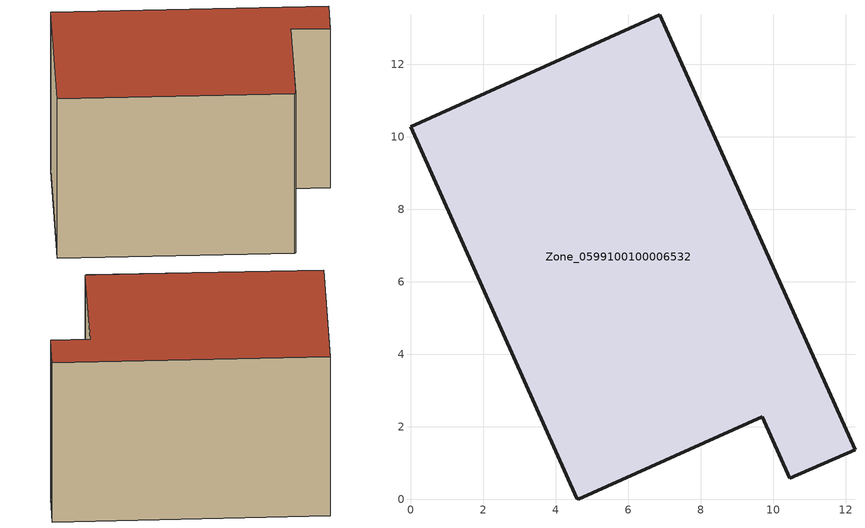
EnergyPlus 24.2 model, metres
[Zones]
Zone_0599100100006532
 floor ground (C_G): 4.63,0 4.58,0.03 0,10.29 6.87,13.38 12.26,1.38 10.46,0.58 9.71,2.27 z0
 wall outside (C_F): 4.58,0.03 4.63,0 9.71,2.27 10.46,0.58 12.26,1.38 6.87,13.38 0,10.29 4.58,0.03 z0:8.98
 roof outside (C_R): 12.26,1.38 6.87,13.38 0,10.29 4.58,0.03 4.63,0 9.71,2.27 10.46,0.58 z8.98
[BUILDING]
Pand.0599100100006532: North Axis=0; Terrain=City; Loads Convergence Tolerance Value=0.04; Temperature Convergence Tolerance Value=0.4; Solar Distribution=FullExterior; Maximum Number of Warmup Days=25; Minimum Number of Warmup Days=1
[Site:Location]
Rotterdam.The.Hague.AP_ZH_NLD Design_Conditions: Latitude=51.96; Longitude=4.45; Time Zone=1; Elevation=-4.5
[SITE:GROUNDTEMPERATURE:BUILDINGSURFACE]
18, 18, 18, 18, 18, 18, 18, 18, 18, 18, 18, 18
[MATERIAL] Thermal Absorptance=0.9; Solar Absorptance=0.7; Visible Absorptance=0.7
Name | Roughness | Thickness | Conductivity | Density | Specific Heat
G.TC.2015-2018 | MediumSmooth | 0.15 | 0.0428571 | 540 | 1210
F.TC.2015-2018 | Rough | 0.3 | 0.0666667 | 1920 | 840
R.TC.2015-2018 | MediumRough | 0.2 | 0.0333333 | 1500 | 1000
[CONSTRUCTION]
C_G: G.TC.2015-2018
C_F: F.TC.2015-2018
C_R: R.TC.2015-2018
[ZONE]
Zone_0599100100006532: Type=1; Multiplier=1; Ceiling Height=Autocalculate; Volume=Autocalculate; Floor Area=autocalculate; Part of Total Floor Area=Yes
[ZONEINFILTRATION:DESIGNFLOWRATE]
Infil_Zone_0599100100006532: Zone or ZoneList or Space or SpaceList=Zone_0599100100006532; Schedule=AlwaysOn; Design Flow Rate Calculation Method=Flow/Area; Flow Rate per Floor Area=0.0015; Constant Term Coefficient=1; Temperature Term Coefficient=0; Velocity Term Coefficient=0; Velocity Squared Term Coefficient=0
[HVACTEMPLATE:ZONE:IDEALLOADSAIRSYSTEM]
Zone_0599100100006532: Maximum Heating Supply Air Temperature=50; Minimum Cooling Supply Air Temperature=13; Maximum Heating Supply Air Humidity Ratio=0.0156; Minimum Cooling Supply Air Humidity Ratio=0.0077; Heating Limit=NoLimit; Cooling Limit=NoLimit; Dehumidification Control Type=ConstantSensibleHeatRatio; Cooling Sensible Heat Ratio=0.7; Dehumidification Setpoint=60; Humidification Control Type=None; Humidification Setpoint=30; Outdoor Air Method=None; Outdoor Air Flow Rate per Person=0.00944; Outdoor Air Flow Rate per Zone Floor Area=0; Outdoor Air Flow Rate per Zone=0; Demand Controlled Ventilation Type=None; Outdoor Air Economizer Type=NoEconomizer; Heat Recovery Type=None; Sensible Heat Recovery Effectiveness=0.7; Latent Heat Recovery Effectiveness=0.65
[ZONECONTROL:THERMOSTAT]
ThermostatControl_Zone_0599100100006532: Zone or ZoneList=Zone_0599100100006532; Control Type Schedule=DualSetpointControlType; Control 1=Thermostat_Zone_0599100100006532; Temperature Difference Between Cutout And Setpoint=0
[THERMOSTATSETPOINT:DUALSETPOINT]
Thermostat_Zone_0599100100006532: Heating Setpoint Temperature Schedule=HeatingSetpoint_Zone_0599100100006532; Cooling Setpoint Temperature Schedule=CoolingSetpoint_Zone_0599100100006532
[SCHEDULE:COMPACT]
HeatingSetpoint_Zone_0599100100006532: Through: 12/31, For: AllDays, Until: 24:00, 21
CoolingSetpoint_Zone_0599100100006532: Through: 12/31, For: AllDays, Until: 24:00, 24
DualSetpointControlType: Through: 12/31, For: AllDays, Until: 24:00, 4
AlwaysOn: Through: 12/31, For: AllDays, Until: 24:00, 1
